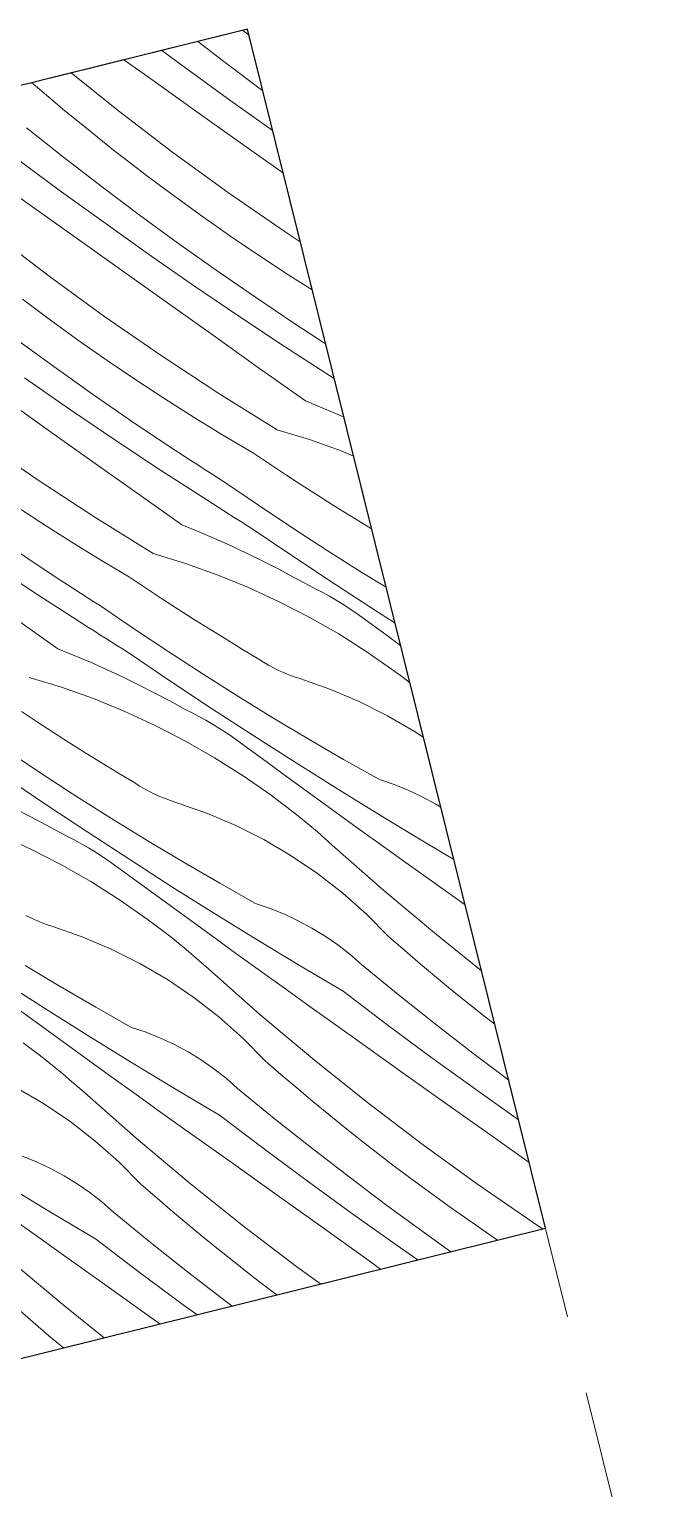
# Model space of a CAD drawing. Header units: millimetres. Extents: x -6376 to 18241, y -2739 to 17970.
# Drawn here: x 17802 to 18241, y 3444 to 4460 of the extents above; entities that cross this region are included whole.
import ezdxf

# ---------------------------------------------------------------- set-up
doc = ezdxf.new("R2010")
doc.units = ezdxf.units.MM
doc.header["$MEASUREMENT"] = 0
doc.linetypes.add('Невидимі', pattern=[195.611112, 141.111112, -54.5])
doc.layers.add('102 Колони', color=7, linetype='Continuous')
doc.layers.add('103 Балки', color=7, linetype='Continuous')
doc.layers.add('102 Колони_Ном._пера__1', color=18, linetype='Continuous', lineweight=25, true_color=0x040404)
doc.layers.add('103 Балки_Ном._пера__38', color=253, linetype='Continuous', lineweight=13, true_color=0xa4a4a4)
doc.layers.add('102 Колони_Ном._пера__3', color=255, linetype='Continuous', lineweight=13)

# ---------------------------------------------------------------- blocks, each defined once
blk = doc.blocks.new('*X40')
at = {"layer": '102 Колони_Ном._пера__3', "color": 255, "linetype": 'Continuous', "lineweight": 13}
for p, q in [((17938.8, 4436.9), (17919.9, 4451.5)), ((17955.4, 4455.9), (17951.1, 4459.2)), ((17909.6, 4434.2), (17894.7, 4445.2)), ((17888.7, 4424.2), (17868.4, 4438.7)), ((17940.5, 4411.8), (17909.6, 4434.2)), ((17965, 4417.2), (17938.8, 4436.9)), ((17805.2, 4422.1), (17804.3, 4422.8)), ((17816.2, 4412.6), (17805.2, 4422.1)), ((17864.5, 4403.3), (17831.7, 4429.6)), ((17920.7, 4401.4), (17888.7, 4424.2)), ((17827.3, 4403.3), (17816.2, 4412.6)), ((17971.6, 4389.7), (17940.5, 4411.8)), ((17838.5, 4394.1), (17827.3, 4403.3)), ((17902.5, 4374.3), (17864.5, 4403.3)), ((17952.8, 4378.6), (17920.7, 4401.4)), ((17826.4, 4370.9), (17800.6, 4391.4)), ((17849.8, 4385), (17838.5, 4394.1)), ((17971.8, 4389.5), (17971.6, 4389.7)), ((17861.1, 4375.9), (17849.8, 4385)), ((17823.4, 4348), (17792.8, 4370.7)), ((17852.6, 4350.7), (17826.4, 4370.9)), ((17872.6, 4367), (17861.1, 4375.9)), ((17941.2, 4346.2), (17902.5, 4374.3)), ((17979.3, 4359.7), (17952.8, 4378.6)), ((17802.5, 4338), (17770.4, 4360.8)), ((17884.1, 4358.2), (17872.6, 4367)), ((17879, 4330.8), (17852.6, 4350.7)), ((17903.5, 4343.8), (17884.1, 4358.2)), ((17854.3, 4325.6), (17823.4, 4348)), ((17923, 4329.6), (17903.5, 4343.8)), ((17980.5, 4319), (17941.2, 4346.2)), ((17834.5, 4315.2), (17802.5, 4338)), ((17905.7, 4311.3), (17879, 4330.8)), ((17942.8, 4315.8), (17923, 4329.6)), ((17885.4, 4303.5), (17854.3, 4325.6)), ((17991.1, 4312), (17980.5, 4319)), ((17816.3, 4288), (17778.3, 4317.1)), ((17866.6, 4292.3), (17834.5, 4315.2)), ((17932.6, 4292.2), (17905.7, 4311.3)), ((17962.8, 4302.2), (17942.8, 4315.8)), ((17916.8, 4281.7), (17885.4, 4303.5)), ((17983, 4288.9), (17962.8, 4302.2)), ((17855, 4259.9), (17816.3, 4288)), ((17898.6, 4269.5), (17866.6, 4292.3)), ((17959.8, 4273.4), (17932.6, 4292.2)), ((17999.4, 4278.5), (17983, 4288.9)), ((17948.3, 4260.3), (17916.8, 4281.7)), ((17817.2, 4257.5), (17797.9, 4272)), ((17930.7, 4246.7), (17898.6, 4269.5)), ((17987.3, 4255), (17959.8, 4273.4)), ((17836.8, 4243.4), (17817.2, 4257.5)), ((17894.3, 4232.8), (17855, 4259.9)), ((17980.2, 4239.2), (17948.3, 4260.3)), ((17991.9, 4252), (17987.3, 4255)), ((17996.6, 4248.9), (17991.9, 4252)), ((18001.2, 4245.9), (17996.6, 4248.9)), ((17819.5, 4225.1), (17792.8, 4244.6)), ((17856.6, 4229.5), (17836.8, 4243.4)), ((17962.8, 4223.9), (17930.7, 4246.7)), ((18012.2, 4218.5), (17980.2, 4239.2)), ((18005.9, 4242.9), (18001.2, 4245.9)), ((18008.7, 4241), (18005.9, 4242.9)), ((17876.6, 4216), (17856.6, 4229.5)), ((17934.3, 4206.5), (17894.3, 4232.8)), ((17830.6, 4195.5), (17799.2, 4217.3)), ((17846.4, 4206), (17819.5, 4225.1)), ((17994.8, 4201.2), (17962.8, 4223.9)), ((18014.7, 4216.9), (18012.2, 4218.5)), ((17896.8, 4202.7), (17876.6, 4216)), ((17812.4, 4183.3), (17780.4, 4206.1)), ((17873.6, 4187.2), (17846.4, 4206)), ((17917.2, 4189.8), (17896.8, 4202.7)), ((17974.9, 4181.2), (17934.3, 4206.5)), ((17994.8, 4201.2), (18006.2, 4196.5)), ((17862.1, 4174.1), (17830.6, 4195.5)), ((17901.1, 4168.8), (17873.6, 4187.2)), ((17937.7, 4177.1), (17917.2, 4189.8)), ((18006.2, 4196.5), (18017.5, 4191.7)), ((18017.5, 4191.7), (18021.4, 4189.9)), ((17844.5, 4160.5), (17812.4, 4183.3)), ((17958.5, 4164.8), (17937.7, 4177.1)), ((17974.9, 4181.2), (17997.4, 4174.3)), ((17808.1, 4146.5), (17768.8, 4173.7)), ((17893.9, 4153), (17862.1, 4174.1)), ((17905.7, 4165.8), (17901.1, 4168.8)), ((17997.4, 4174.3), (18019.5, 4166.4)), ((18019.5, 4166.4), (18028.2, 4162.9)), ((17876.6, 4137.7), (17844.5, 4160.5)), ((17910.3, 4162.7), (17905.7, 4165.8)), ((17915, 4159.7), (17910.3, 4162.7)), ((17919.7, 4156.7), (17915, 4159.7)), ((17924.3, 4153.7), (17919.7, 4156.7)), ((17969.6, 4157.4), (17958.5, 4164.8)), ((17980.7, 4150.1), (17969.6, 4157.4)), ((17848.1, 4120.3), (17808.1, 4146.5)), ((17926, 4132.3), (17893.9, 4153)), ((17929, 4150.7), (17924.3, 4153.7)), ((17933.7, 4147.7), (17929, 4150.7)), ((17938.4, 4144.7), (17933.7, 4147.7)), ((17991.8, 4142.8), (17980.7, 4150.1)), ((17908.6, 4115), (17876.6, 4137.7)), ((17962, 4128.6), (17938.4, 4144.7)), ((18003, 4135.6), (17991.8, 4142.8)), ((18014.3, 4128.5), (18003, 4135.6)), ((17810.6, 4116.5), (17790.4, 4129.8)), ((17929.9, 4129.8), (17926, 4132.3)), ((17933.9, 4127.3), (17929.9, 4129.8)), ((17937.8, 4124.8), (17933.9, 4127.3)), ((17985.8, 4112.7), (17962, 4128.6)), ((18025.6, 4121.5), (18014.3, 4128.5)), ((17830.9, 4103.6), (17810.6, 4116.5)), ((17888.7, 4095), (17848.1, 4120.3)), ((17941.8, 4122.2), (17937.8, 4124.8)), ((17945.7, 4119.7), (17941.8, 4122.2)), ((17949.7, 4117.3), (17945.7, 4119.7)), ((17953.6, 4114.8), (17949.7, 4117.3)), ((18037, 4114.5), (18025.6, 4121.5)), ((17908.6, 4115), (17920, 4110.3)), ((17920, 4110.3), (17931.3, 4105.5)), ((17931.3, 4105.5), (17942.5, 4100.5)), ((17957.6, 4112.3), (17953.6, 4114.8)), ((17986.5, 4092.7), (17957.6, 4112.3)), ((18009.7, 4097.2), (17985.8, 4112.7)), ((18040.7, 4112.3), (18037, 4114.5)), ((17814.9, 4082.6), (17787.4, 4101)), ((17851.5, 4090.9), (17830.9, 4103.6)), ((17888.7, 4095), (17911.1, 4088.1)), ((17942.5, 4100.5), (17953.6, 4095.3)), ((17953.6, 4095.3), (17964.6, 4089.9)), ((18033.9, 4081.9), (18009.7, 4097.2)), ((17807.7, 4066.8), (17775.9, 4087.9)), ((17872.3, 4078.6), (17851.5, 4090.9)), ((17911.1, 4088.1), (17933.3, 4080.2)), ((17964.6, 4089.9), (17975.6, 4084.4)), ((18015.6, 4073.4), (17986.5, 4092.7)), ((17819.5, 4079.5), (17814.9, 4082.6)), ((17824.1, 4076.5), (17819.5, 4079.5)), ((17828.8, 4073.5), (17824.1, 4076.5)), ((17883.3, 4071.2), (17872.3, 4078.6)), ((17933.3, 4080.2), (17955.1, 4071.3)), ((17975.6, 4084.4), (17986.4, 4078.6)), ((17986.4, 4078.6), (17997.2, 4072.7)), ((18050.8, 4071.5), (18033.9, 4081.9)), ((17839.8, 4046.1), (17807.7, 4066.8)), ((17833.4, 4070.5), (17828.8, 4073.5)), ((17838.1, 4067.4), (17833.4, 4070.5)), ((17842.8, 4064.4), (17838.1, 4067.4)), ((17847.5, 4061.5), (17842.8, 4064.4)), ((17894.5, 4063.8), (17883.3, 4071.2)), ((17955.1, 4071.3), (17976.4, 4061.4)), ((18002, 4070.3), (17997.2, 4072.7)), ((18006.8, 4067.9), (18002, 4070.3)), ((18011.5, 4065.3), (18006.8, 4067.9)), ((18016.1, 4062.5), (18011.5, 4065.3)), ((18044.9, 4054.4), (18015.6, 4073.4)), ((17852.1, 4058.5), (17847.5, 4061.5)), ((17875.8, 4042.4), (17852.1, 4058.5)), ((17905.6, 4056.6), (17894.5, 4063.8)), ((17916.8, 4049.4), (17905.6, 4056.6)), ((17976.4, 4061.4), (17997.3, 4050.7)), ((18020.7, 4059.7), (18016.1, 4062.5)), ((18025.2, 4056.8), (18020.7, 4059.7)), ((18029.7, 4053.8), (18025.2, 4056.8)), ((18057, 4046.6), (18044.9, 4054.4)), ((17822.4, 4028.7), (17790.3, 4051.5)), ((17843.7, 4043.6), (17839.8, 4046.1)), ((17928.1, 4042.3), (17916.8, 4049.4)), ((17997.3, 4050.7), (18017.8, 4039)), ((18034, 4050.6), (18029.7, 4053.8)), ((18050.9, 4038.3), (18034, 4050.6)), ((17847.6, 4041.1), (17843.7, 4043.6)), ((17851.6, 4038.5), (17847.6, 4041.1)), ((17855.5, 4036), (17851.6, 4038.5)), ((17859.5, 4033.5), (17855.5, 4036)), ((17899.6, 4026.5), (17875.8, 4042.4)), ((17939.4, 4035.3), (17928.1, 4042.3)), ((17950.8, 4028.3), (17939.4, 4035.3)), ((18017.8, 4039), (18037.6, 4026.4)), ((18060.9, 4031), (18050.9, 4038.3)), ((17822.4, 4028.7), (17833.8, 4024.1)), ((17833.8, 4024.1), (17845.1, 4019.3)), ((17863.5, 4031), (17859.5, 4033.5)), ((17867.4, 4028.6), (17863.5, 4031)), ((17871.4, 4026.1), (17867.4, 4028.6)), ((17900.3, 4006.5), (17871.4, 4026.1)), ((17923.5, 4011), (17899.6, 4026.5)), ((17962.2, 4021.5), (17950.8, 4028.3)), ((18037.6, 4026.4), (18056.9, 4013)), ((17845.1, 4019.3), (17856.3, 4014.3)), ((17856.3, 4014.3), (17867.4, 4009.1)), ((17965.5, 4019.3), (17962.2, 4021.5)), ((17968.9, 4017.3), (17965.5, 4019.3)), ((17972.4, 4015.5), (17968.9, 4017.3)), ((17976, 4013.7), (17972.4, 4015.5)), ((17979.5, 4012.1), (17976, 4013.7)), ((17802.5, 4008.8), (17824.9, 4001.9)), ((17867.4, 4009.1), (17878.4, 4003.7)), ((17878.4, 4003.7), (17889.3, 3998.1)), ((17929.4, 3987.2), (17900.3, 4006.5)), ((17947.7, 3995.7), (17923.5, 4011)), ((17983.2, 4010.6), (17979.5, 4012.1)), ((17986.9, 4009.2), (17983.2, 4010.6)), ((17990.7, 4008), (17986.9, 4009.2)), ((18011.6, 4000.7), (17990.7, 4008)), ((18062.4, 4008.9), (18056.9, 4013)), ((18067.3, 4005.1), (18062.4, 4008.9)), ((17824.9, 4001.9), (17847.1, 3994)), ((17847.1, 3994), (17868.9, 3985.1)), ((17889.3, 3998.1), (17900.2, 3992.4)), ((17972, 3980.7), (17947.7, 3995.7)), ((18032, 3992), (18011.6, 4000.7)), ((17808.2, 3977.6), (17797.1, 3985)), ((17868.9, 3985.1), (17890.2, 3975.2)), ((17900.2, 3992.4), (17911, 3986.5)), ((17915.8, 3984.1), (17911, 3986.5)), ((17920.6, 3981.6), (17915.8, 3984.1)), ((17958.7, 3968.2), (17929.4, 3987.2)), ((18051.8, 3982.1), (18032, 3992)), ((17819.4, 3970.4), (17808.2, 3977.6)), ((17890.2, 3975.2), (17911.1, 3964.5)), ((17925.3, 3979), (17920.6, 3981.6)), ((17929.9, 3976.3), (17925.3, 3979)), ((17934.5, 3973.5), (17929.9, 3976.3)), ((17939, 3970.6), (17934.5, 3973.5)), ((17996.6, 3966.1), (17972, 3980.7)), ((18071, 3970.9), (18051.8, 3982.1)), ((17830.6, 3963.2), (17819.4, 3970.4)), ((17841.9, 3956.1), (17830.6, 3963.2)), ((17911.1, 3964.5), (17931.5, 3952.8)), ((17943.5, 3967.6), (17939, 3970.6)), ((17947.8, 3964.4), (17943.5, 3967.6)), ((17964.7, 3952.1), (17947.8, 3964.4)), ((17988.1, 3949.3), (17958.7, 3968.2)), ((18021.2, 3951.7), (17996.6, 3966.1)), ((18076.8, 3966.9), (18071, 3970.9)), ((17813.3, 3940.3), (17789.5, 3956.2)), ((17853.2, 3949.1), (17841.9, 3956.1)), ((17931.5, 3952.8), (17951.4, 3940.2)), ((17864.6, 3942.1), (17853.2, 3949.1)), ((17981.6, 3939.8), (17964.7, 3952.1)), ((18017.6, 3930.8), (17988.1, 3949.3)), ((18046.1, 3937.6), (18021.2, 3951.7)), ((17814.1, 3920.3), (17785.2, 3939.9)), ((17837.3, 3924.8), (17813.3, 3940.3)), ((17876, 3935.3), (17864.6, 3942.1)), ((17879.3, 3933.1), (17876, 3935.3)), ((17882.7, 3931.1), (17879.3, 3933.1)), ((17951.4, 3940.2), (17970.7, 3926.7)), ((17998.5, 3927.5), (17981.6, 3939.8)), ((18056.3, 3934.2), (18046.1, 3937.6)), ((18066.2, 3930.2), (18056.3, 3934.2)), ((17861.5, 3909.5), (17837.3, 3924.8)), ((17886.2, 3929.3), (17882.7, 3931.1)), ((17889.7, 3927.5), (17886.2, 3929.3)), ((17893.3, 3925.9), (17889.7, 3927.5)), ((17897, 3924.4), (17893.3, 3925.9)), ((17900.7, 3923), (17897, 3924.4)), ((17904.4, 3921.8), (17900.7, 3923)), ((17976.2, 3922.7), (17970.7, 3926.7)), ((17981.7, 3918.5), (17976.2, 3922.7)), ((18015.4, 3915.2), (17998.5, 3927.5)), ((18047.3, 3912.4), (18017.6, 3930.8)), ((18075.9, 3925.6), (18066.2, 3930.2)), ((18085.4, 3920.5), (18075.9, 3925.6)), ((17792.2, 3917.5), (17803.1, 3911.9)), ((17843.2, 3901), (17814.1, 3920.3)), ((17925.4, 3914.5), (17904.4, 3921.8)), ((17945.8, 3905.8), (17925.4, 3914.5)), ((17987.1, 3914.3), (17981.7, 3918.5)), ((17992.5, 3910), (17987.1, 3914.3)), ((18032.3, 3903), (18015.4, 3915.2)), ((18077.2, 3894.3), (18047.3, 3912.4)), ((18088.9, 3918.4), (18085.4, 3920.5)), ((17803.1, 3911.9), (17814, 3906.2)), ((17814, 3906.2), (17824.7, 3900.3)), ((17885.8, 3894.5), (17861.5, 3909.5)), ((17965.6, 3895.9), (17945.8, 3905.8)), ((17997.8, 3905.6), (17992.5, 3910)), ((18003, 3901.2), (17997.8, 3905.6)), ((18049.3, 3890.8), (18032.3, 3903)), ((17782.7, 3898.9), (17804, 3889)), ((17829.6, 3897.9), (17824.7, 3900.3)), ((17834.3, 3895.4), (17829.6, 3897.9)), ((17839.1, 3892.8), (17834.3, 3895.4)), ((17843.7, 3890.1), (17839.1, 3892.8)), ((17872.4, 3881.9), (17843.2, 3901)), ((17910.3, 3879.9), (17885.8, 3894.5)), ((17984.8, 3884.6), (17965.6, 3895.9)), ((18008.2, 3896.7), (18003, 3901.2)), ((18013.3, 3892.1), (18008.2, 3896.7)), ((18049.2, 3860.5), (18013.3, 3892.1)), ((18097.9, 3882), (18077.2, 3894.3)), ((17804, 3889), (17824.9, 3878.3)), ((17848.3, 3887.3), (17843.7, 3890.1)), ((17852.8, 3884.4), (17848.3, 3887.3)), ((17857.3, 3881.4), (17852.8, 3884.4)), ((17901.8, 3863.1), (17872.4, 3881.9)), ((18003.1, 3872.2), (17984.8, 3884.6)), ((18066.3, 3878.6), (18049.3, 3890.8)), ((17824.9, 3878.3), (17845.3, 3866.6)), ((17861.6, 3878.2), (17857.3, 3881.4)), ((17878.5, 3865.9), (17861.6, 3878.2)), ((17935, 3865.5), (17910.3, 3879.9)), ((18020.6, 3858.6), (18003.1, 3872.2)), ((18083.3, 3866.4), (18066.3, 3878.6)), ((17845.3, 3866.6), (17865.2, 3854)), ((17895.4, 3853.6), (17878.5, 3865.9)), ((17931.4, 3844.5), (17901.8, 3863.1)), ((17959.9, 3851.4), (17935, 3865.5)), ((18105.8, 3850.4), (18083.3, 3866.4)), ((17865.2, 3854), (17884.5, 3840.5)), ((17912.3, 3841.3), (17895.4, 3853.6)), ((17970.1, 3847.9), (17959.9, 3851.4)), ((18037.2, 3843.9), (18020.6, 3858.6)), ((18085.8, 3829.7), (18049.2, 3860.5)), ((17803.5, 3841.3), (17800, 3843)), ((17807.1, 3839.7), (17803.5, 3841.3)), ((17929.2, 3829), (17912.3, 3841.3)), ((17961.1, 3826.2), (17931.4, 3844.5)), ((17980, 3844), (17970.1, 3847.9)), ((17989.7, 3839.4), (17980, 3844)), ((18052.8, 3828.1), (18037.2, 3843.9)), ((17810.8, 3838.2), (17807.1, 3839.7)), ((17814.5, 3836.8), (17810.8, 3838.2)), ((17818.2, 3835.5), (17814.5, 3836.8)), ((17839.2, 3828.2), (17818.2, 3835.5)), ((17890, 3836.4), (17884.5, 3840.5)), ((17895.5, 3832.3), (17890, 3836.4)), ((17900.9, 3828.1), (17895.5, 3832.3)), ((17999.2, 3834.3), (17989.7, 3839.4)), ((18008.3, 3828.7), (17999.2, 3834.3)), ((17859.6, 3819.6), (17839.2, 3828.2)), ((17906.3, 3823.8), (17900.9, 3828.1)), ((17911.6, 3819.4), (17906.3, 3823.8)), ((17946.1, 3816.8), (17929.2, 3829)), ((17991, 3808.1), (17961.1, 3826.2)), ((18017.1, 3822.6), (18008.3, 3828.7)), ((18025.6, 3816), (18017.1, 3822.6)), ((18063.8, 3818.6), (18052.8, 3828.1)), ((18117.2, 3804.6), (18085.8, 3829.7)), ((17879.4, 3809.6), (17859.6, 3819.6)), ((17916.8, 3814.9), (17911.6, 3819.4)), ((17922, 3810.4), (17916.8, 3814.9)), ((17927.1, 3805.9), (17922, 3810.4)), ((17963.1, 3804.6), (17946.1, 3816.8)), ((18033.6, 3808.9), (18025.6, 3816)), ((18074.8, 3809.2), (18063.8, 3818.6)), ((17824.1, 3793.6), (17799.6, 3808.3)), ((17898.6, 3798.4), (17879.4, 3809.6)), ((17963, 3774.2), (17927.1, 3805.9)), ((17980, 3792.4), (17963.1, 3804.6)), ((18021, 3790.3), (17991, 3808.1)), ((18059.2, 3788), (18033.6, 3808.9)), ((18085.9, 3799.8), (18074.8, 3809.2)), ((17815.6, 3776.9), (17786.2, 3795.7)), ((17848.8, 3779.2), (17824.1, 3793.6)), ((17916.9, 3786), (17898.6, 3798.4)), ((17997, 3780.2), (17980, 3792.4)), ((18051.4, 3767.2), (18021, 3790.3)), ((18097.1, 3790.6), (18085.9, 3799.8)), ((18108.4, 3781.5), (18097.1, 3790.6)), ((17934.4, 3772.4), (17916.9, 3786)), ((18029.1, 3757.4), (17997, 3780.2)), ((18085.1, 3767.4), (18059.2, 3788)), ((18119.8, 3772.5), (18108.4, 3781.5)), ((17809.2, 3767.4), (17792.3, 3779.7)), ((17845.2, 3758.3), (17815.6, 3776.9)), ((17873.7, 3765.1), (17848.8, 3779.2)), ((17951, 3757.7), (17934.4, 3772.4)), ((17999.6, 3743.5), (17963, 3774.2)), ((18126.4, 3767.3), (18119.8, 3772.5)), ((17826, 3755.1), (17809.2, 3767.4)), ((17883.9, 3761.7), (17873.7, 3765.1)), ((17893.8, 3757.7), (17883.9, 3761.7)), ((18082, 3744.5), (18051.4, 3767.2)), ((18111.2, 3747.2), (18085.1, 3767.4)), ((17803.8, 3750.2), (17798.3, 3754.3)), ((17809.3, 3746.1), (17803.8, 3750.2)), ((17843, 3742.8), (17826, 3755.1)), ((17874.9, 3740), (17845.2, 3758.3)), ((17903.5, 3753.2), (17893.8, 3757.7)), ((17913, 3748.1), (17903.5, 3753.2)), ((17966.6, 3741.9), (17951, 3757.7)), ((18061.1, 3734.5), (18029.1, 3757.4)), ((17814.7, 3741.8), (17809.3, 3746.1)), ((17820.1, 3737.5), (17814.7, 3741.8)), ((17859.9, 3730.6), (17843, 3742.8)), ((17904.8, 3721.9), (17874.9, 3740)), ((17922.1, 3742.5), (17913, 3748.1)), ((17930.9, 3736.4), (17922.1, 3742.5)), ((17977.6, 3732.4), (17966.6, 3741.9)), ((18036.9, 3713.6), (17999.6, 3743.5)), ((18112.9, 3722.1), (18082, 3744.5)), ((18136.1, 3728.5), (18111.2, 3747.2)), ((17825.4, 3733.2), (17820.1, 3737.5)), ((17830.6, 3728.7), (17825.4, 3733.2)), ((17876.9, 3718.4), (17859.9, 3730.6)), ((17939.4, 3729.8), (17930.9, 3736.4)), ((17947.4, 3722.7), (17939.4, 3729.8)), ((17988.6, 3723), (17977.6, 3732.4)), ((18093.1, 3711.7), (18061.1, 3734.5)), ((17812.3, 3712.2), (17793.2, 3723.4)), ((17835.8, 3724.2), (17830.6, 3728.7)), ((17840.9, 3719.7), (17835.8, 3724.2)), ((17876.8, 3688), (17840.9, 3719.7)), ((17934.8, 3704.1), (17904.8, 3721.9)), ((17973, 3701.8), (17947.4, 3722.7)), ((17999.7, 3713.6), (17988.6, 3723)), ((18142.9, 3700.8), (18112.9, 3722.1)), ((17830.7, 3699.8), (17812.3, 3712.2)), ((17893.8, 3706.2), (17876.9, 3718.4)), ((18010.9, 3704.4), (17999.7, 3713.6)), ((18074.9, 3684.6), (18036.9, 3713.6)), ((18125.2, 3688.9), (18093.1, 3711.7)), ((17848.2, 3686.2), (17830.7, 3699.8)), ((17910.8, 3694), (17893.8, 3706.2)), ((17965.2, 3681), (17934.8, 3704.1)), ((17998.9, 3681.2), (17973, 3701.8)), ((18022.2, 3695.3), (18010.9, 3704.4)), ((17942.9, 3671.2), (17910.8, 3694)), ((18033.6, 3686.2), (18022.2, 3695.3)), ((18150.3, 3671), (18125.2, 3688.9)), ((17864.8, 3671.5), (17848.2, 3686.2)), ((17913.4, 3657.3), (17876.8, 3688)), ((17995.8, 3658.3), (17965.2, 3681)), ((18025, 3661), (17998.9, 3681.2)), ((18045, 3677.3), (18033.6, 3686.2)), ((18113.6, 3656.5), (18074.9, 3684.6)), ((17807.6, 3671.5), (17797.6, 3675.5)), ((17817.3, 3667), (17807.6, 3671.5)), ((17880.4, 3655.7), (17864.8, 3671.5)), ((17974.9, 3648.3), (17942.9, 3671.2)), ((18056.5, 3668.5), (18045, 3677.3)), ((18075.9, 3654.1), (18056.5, 3668.5)), ((17826.8, 3661.9), (17817.3, 3667)), ((17835.9, 3656.3), (17826.8, 3661.9)), ((18026.7, 3635.9), (17995.8, 3658.3)), ((18051.4, 3641.1), (18025, 3661)), ((17818.5, 3635.7), (17788.7, 3653.8)), ((17844.7, 3650.2), (17835.9, 3656.3)), ((17853.1, 3643.6), (17844.7, 3650.2)), ((17891.4, 3646.2), (17880.4, 3655.7)), ((17950.7, 3627.4), (17913.4, 3657.3)), ((18006.9, 3625.5), (17974.9, 3648.3)), ((18095.4, 3639.9), (18075.9, 3654.1)), ((18153, 3629.3), (18113.6, 3656.5)), ((17861.2, 3636.5), (17853.1, 3643.6)), ((17902.4, 3636.7), (17891.4, 3646.2)), ((18078.1, 3621.6), (18051.4, 3641.1)), ((18115.2, 3626.1), (18095.4, 3639.9)), ((17807.6, 3620), (17790.6, 3632.1)), ((17848.6, 3617.9), (17818.5, 3635.7)), ((17886.8, 3615.5), (17861.2, 3636.5)), ((17913.5, 3627.4), (17902.4, 3636.7)), ((18057.8, 3613.8), (18026.7, 3635.9)), ((18159.6, 3624.9), (18153, 3629.3)), ((17824.6, 3607.8), (17807.6, 3620)), ((17879, 3594.8), (17848.6, 3617.9)), ((17924.7, 3618.2), (17913.5, 3627.4)), ((17936, 3609.1), (17924.7, 3618.2)), ((17988.7, 3598.4), (17950.7, 3627.4)), ((18039, 3602.7), (18006.9, 3625.5)), ((18095.8, 3609), (18078.1, 3621.6)), ((18128.4, 3617.1), (18115.2, 3626.1)), ((17856.6, 3585), (17824.6, 3607.8)), ((17912.6, 3595), (17886.8, 3615.5)), ((17947.3, 3600), (17936, 3609.1)), ((18072.9, 3603.3), (18057.8, 3613.8)), ((17827.2, 3571.1), (17790.6, 3601.8)), ((17958.8, 3591.1), (17947.3, 3600)), ((18005.1, 3586.5), (17988.7, 3598.4)), ((18047, 3596.9), (18039, 3602.7)), ((17909.6, 3572.1), (17879, 3594.8)), ((17938.8, 3574.8), (17912.6, 3595)), ((17970.3, 3582.3), (17958.8, 3591.1)), ((17888.7, 3562.1), (17856.6, 3585)), ((17974.8, 3579), (17970.3, 3582.3)), ((17805.2, 3560), (17794.2, 3569.5)), ((17854.6, 3549.1), (17827.2, 3571.1)), ((17919.1, 3565.2), (17909.6, 3572.1)), ((17943.5, 3571.2), (17938.8, 3574.8)), ((17816.2, 3550.5), (17805.2, 3560)), ((17893.4, 3558.8), (17888.7, 3562.1)), ((17826.3, 3542.1), (17816.2, 3550.5))]:
    blk.add_line(p, q, dxfattribs=at)
blk = doc.blocks.new('Колона_5', base_point=(17645.5, 3940.3))
at = {"layer": '102 Колони_Ном._пера__1', "color": 18, "linetype": 'Continuous', "lineweight": 25, "true_color": 0x040404, "flags": 128}
blk.add_lwpolyline([(17336.7, 3420.5), (18161.7, 3625.4), (17954.3, 4460), (17129.4, 4255.1)], close=True, dxfattribs=at)
at = {"layer": '102 Колони', "color": 18, "lineweight": 25, "true_color": 0x040404}
blk.add_blockref('*X40', (0, 0), dxfattribs=at)
blk = doc.blocks.new('Балка_1', base_point=(18007.4, 4246.5))
at = {"layer": '103 Балки_Ном._пера__38', "color": 253, "linetype": 'Невидимі', "lineweight": 13, "true_color": 0xa4a4a4}
for q in [(-6376.2, -1583.9), (18241.2, 3305.1)]:
    blk.add_line((17954.3, 4460), q, dxfattribs=at)

msp = doc.modelspace()

# ---------------------------------------------------------------- block references
at = {"layer": '102 Колони', "color": 18, "lineweight": 25, "true_color": 0x040404}
msp.add_blockref('Колона_5', (17645.5, 3940.3), dxfattribs=at)
at = {"layer": '103 Балки', "color": 253, "lineweight": 13, "true_color": 0xa4a4a4}
msp.add_blockref('Балка_1', (18007.4, 4246.5), dxfattribs=at)

doc.saveas('drawing.dxf')
